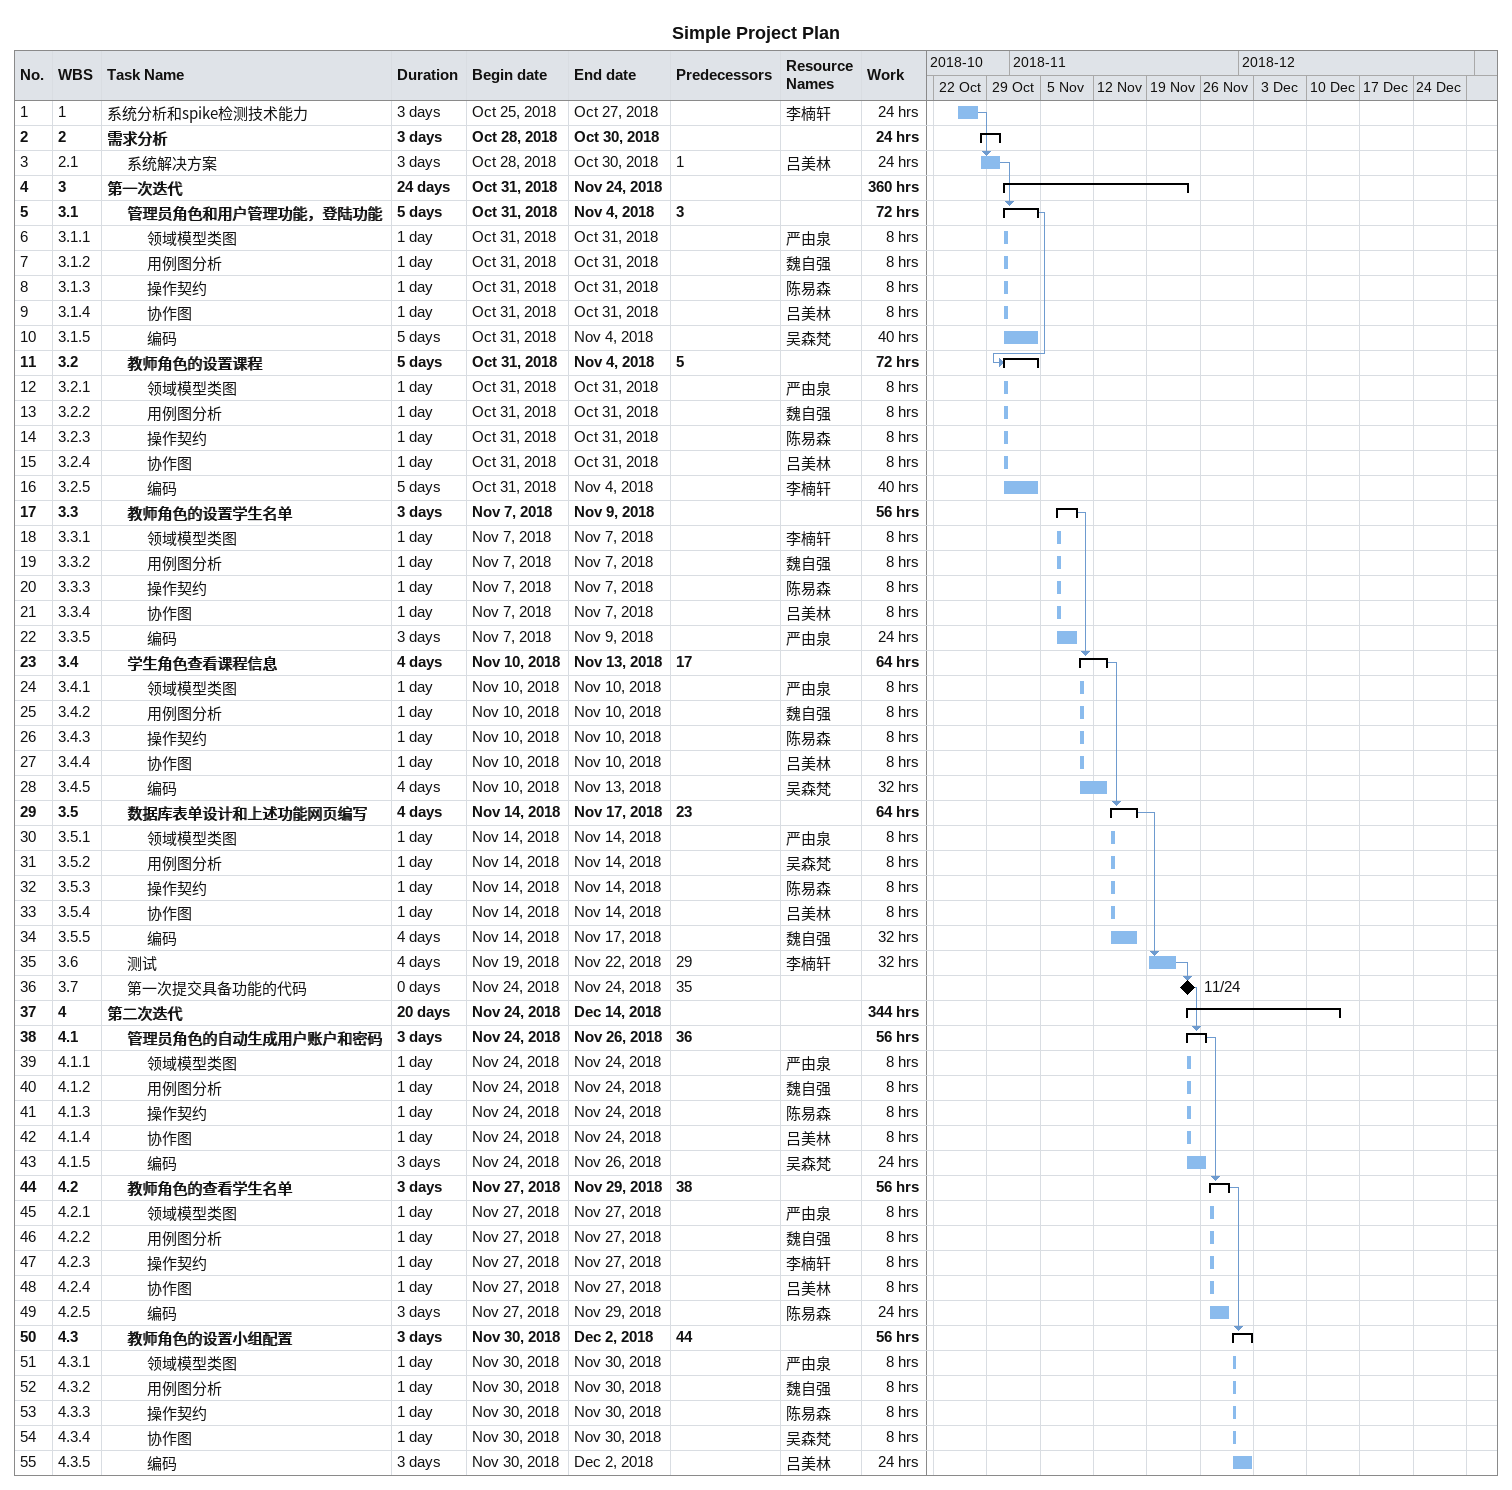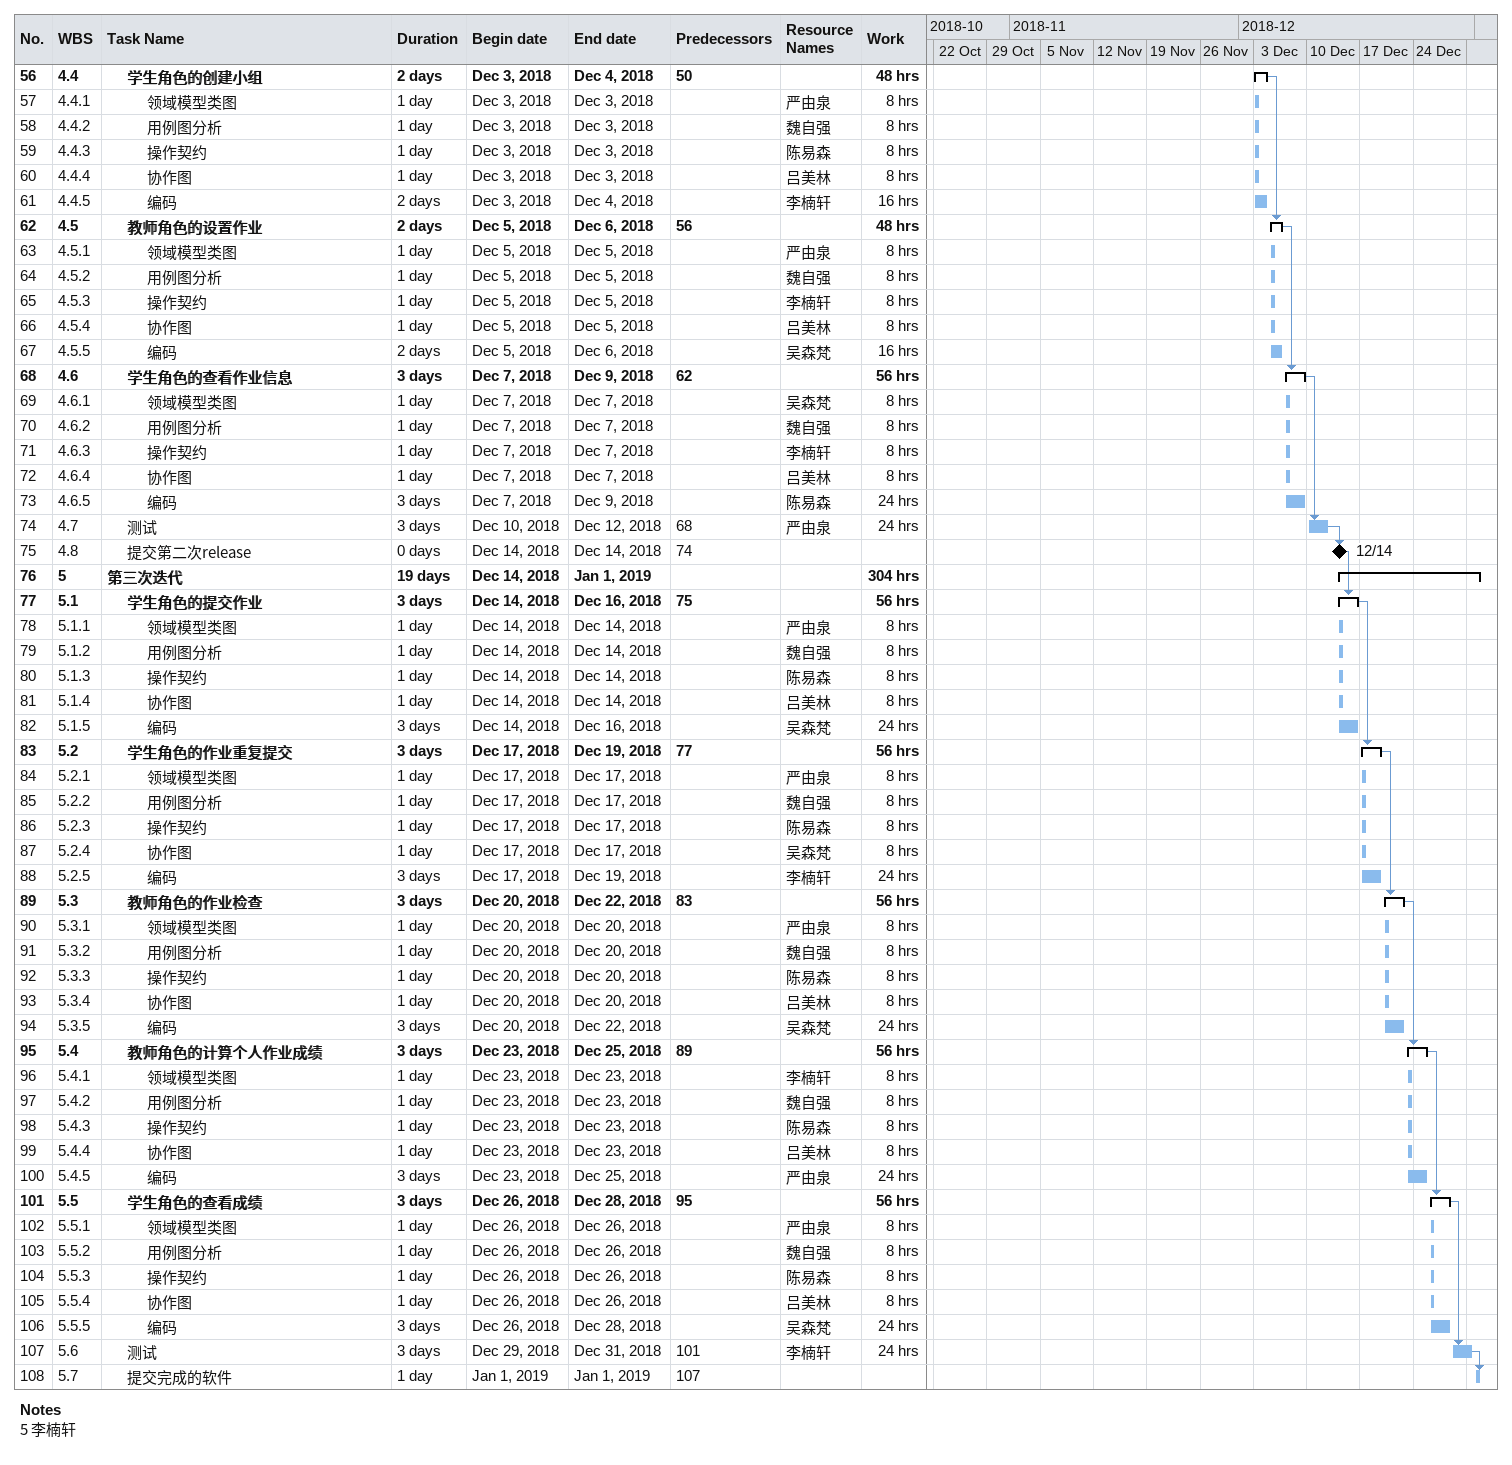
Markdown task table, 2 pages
Simple Project Plan

| ID | WBS | Task | Duration | Start | Finish | Predecessors | Resources | Work (h) |
|---|---|---|---|---|---|---|---|---|
| 1 | 1 | 系统分析和spike检测技术能力 | 3d | 2018-10-25 | 2018-10-27 |  | 李楠轩 | 24 |
| 2 | 2 | **需求分析** | 3d | 2018-10-28 | 2018-10-30 |  |  | 24 |
| 3 | 2.1 | 系统解决方案 | 3d | 2018-10-28 | 2018-10-30 | 1 | 吕美林 | 24 |
| 4 | 3 | **第一次迭代** | 24d | 2018-10-31 | 2018-11-24 |  |  | 360 |
| 5 | 3.1 | **管理员角色和用户管理功能，登陆功能** | 5d | 2018-10-31 | 2018-11-04 | 3 |  | 72 |
| 6 | 3.1.1 | 领域模型类图 | 1d | 2018-10-31 | 2018-10-31 |  | 严由泉 | 8 |
| 7 | 3.1.2 | 用例图分析 | 1d | 2018-10-31 | 2018-10-31 |  | 魏自强 | 8 |
| 8 | 3.1.3 | 操作契约 | 1d | 2018-10-31 | 2018-10-31 |  | 陈易森 | 8 |
| 9 | 3.1.4 | 协作图 | 1d | 2018-10-31 | 2018-10-31 |  | 吕美林 | 8 |
| 10 | 3.1.5 | 编码 | 5d | 2018-10-31 | 2018-11-04 |  | 吴森梵 | 40 |
| 11 | 3.2 | **教师角色的设置课程** | 5d | 2018-10-31 | 2018-11-04 | 5 |  | 72 |
| 12 | 3.2.1 | 领域模型类图 | 1d | 2018-10-31 | 2018-10-31 |  | 严由泉 | 8 |
| 13 | 3.2.2 | 用例图分析 | 1d | 2018-10-31 | 2018-10-31 |  | 魏自强 | 8 |
| 14 | 3.2.3 | 操作契约 | 1d | 2018-10-31 | 2018-10-31 |  | 陈易森 | 8 |
| 15 | 3.2.4 | 协作图 | 1d | 2018-10-31 | 2018-10-31 |  | 吕美林 | 8 |
| 16 | 3.2.5 | 编码 | 5d | 2018-10-31 | 2018-11-04 |  | 李楠轩 | 40 |
| 17 | 3.3 | **教师角色的设置学生名单** | 3d | 2018-11-07 | 2018-11-09 |  |  | 56 |
| 18 | 3.3.1 | 领域模型类图 | 1d | 2018-11-07 | 2018-11-07 |  | 李楠轩 | 8 |
| 19 | 3.3.2 | 用例图分析 | 1d | 2018-11-07 | 2018-11-07 |  | 魏自强 | 8 |
| 20 | 3.3.3 | 操作契约 | 1d | 2018-11-07 | 2018-11-07 |  | 陈易森 | 8 |
| 21 | 3.3.4 | 协作图 | 1d | 2018-11-07 | 2018-11-07 |  | 吕美林 | 8 |
| 22 | 3.3.5 | 编码 | 3d | 2018-11-07 | 2018-11-09 |  | 严由泉 | 24 |
| 23 | 3.4 | **学生角色查看课程信息** | 4d | 2018-11-10 | 2018-11-13 | 17 |  | 64 |
| 24 | 3.4.1 | 领域模型类图 | 1d | 2018-11-10 | 2018-11-10 |  | 严由泉 | 8 |
| 25 | 3.4.2 | 用例图分析 | 1d | 2018-11-10 | 2018-11-10 |  | 魏自强 | 8 |
| 26 | 3.4.3 | 操作契约 | 1d | 2018-11-10 | 2018-11-10 |  | 陈易森 | 8 |
| 27 | 3.4.4 | 协作图 | 1d | 2018-11-10 | 2018-11-10 |  | 吕美林 | 8 |
| 28 | 3.4.5 | 编码 | 4d | 2018-11-10 | 2018-11-13 |  | 吴森梵 | 32 |
| 29 | 3.5 | **数据库表单设计和上述功能网页编写** | 4d | 2018-11-14 | 2018-11-17 | 23 |  | 64 |
| 30 | 3.5.1 | 领域模型类图 | 1d | 2018-11-14 | 2018-11-14 |  | 严由泉 | 8 |
| 31 | 3.5.2 | 用例图分析 | 1d | 2018-11-14 | 2018-11-14 |  | 吴森梵 | 8 |
| 32 | 3.5.3 | 操作契约 | 1d | 2018-11-14 | 2018-11-14 |  | 陈易森 | 8 |
| 33 | 3.5.4 | 协作图 | 1d | 2018-11-14 | 2018-11-14 |  | 吕美林 | 8 |
| 34 | 3.5.5 | 编码 | 4d | 2018-11-14 | 2018-11-17 |  | 魏自强 | 32 |
| 35 | 3.6 | 测试 | 4d | 2018-11-19 | 2018-11-22 | 29 | 李楠轩 | 32 |
| 36 | 3.7 | 第一次提交具备功能的代码 | 0d | 2018-11-24 | 2018-11-24 | 35 |  |  |
| 37 | 4 | **第二次迭代** | 20d | 2018-11-24 | 2018-12-14 |  |  | 344 |
| 38 | 4.1 | **管理员角色的自动生成用户账户和密码** | 3d | 2018-11-24 | 2018-11-26 | 36 |  | 56 |
| 39 | 4.1.1 | 领域模型类图 | 1d | 2018-11-24 | 2018-11-24 |  | 严由泉 | 8 |
| 40 | 4.1.2 | 用例图分析 | 1d | 2018-11-24 | 2018-11-24 |  | 魏自强 | 8 |
| 41 | 4.1.3 | 操作契约 | 1d | 2018-11-24 | 2018-11-24 |  | 陈易森 | 8 |
| 42 | 4.1.4 | 协作图 | 1d | 2018-11-24 | 2018-11-24 |  | 吕美林 | 8 |
| 43 | 4.1.5 | 编码 | 3d | 2018-11-24 | 2018-11-26 |  | 吴森梵 | 24 |
| 44 | 4.2 | **教师角色的查看学生名单** | 3d | 2018-11-27 | 2018-11-29 | 38 |  | 56 |
| 45 | 4.2.1 | 领域模型类图 | 1d | 2018-11-27 | 2018-11-27 |  | 严由泉 | 8 |
| 46 | 4.2.2 | 用例图分析 | 1d | 2018-11-27 | 2018-11-27 |  | 魏自强 | 8 |
| 47 | 4.2.3 | 操作契约 | 1d | 2018-11-27 | 2018-11-27 |  | 李楠轩 | 8 |
| 48 | 4.2.4 | 协作图 | 1d | 2018-11-27 | 2018-11-27 |  | 吕美林 | 8 |
| 49 | 4.2.5 | 编码 | 3d | 2018-11-27 | 2018-11-29 |  | 陈易森 | 24 |
| 50 | 4.3 | **教师角色的设置小组配置** | 3d | 2018-11-30 | 2018-12-02 | 44 |  | 56 |
| 51 | 4.3.1 | 领域模型类图 | 1d | 2018-11-30 | 2018-11-30 |  | 严由泉 | 8 |
| 52 | 4.3.2 | 用例图分析 | 1d | 2018-11-30 | 2018-11-30 |  | 魏自强 | 8 |
| 53 | 4.3.3 | 操作契约 | 1d | 2018-11-30 | 2018-11-30 |  | 陈易森 | 8 |
| 54 | 4.3.4 | 协作图 | 1d | 2018-11-30 | 2018-11-30 |  | 吴森梵 | 8 |
| 55 | 4.3.5 | 编码 | 3d | 2018-11-30 | 2018-12-02 |  | 吕美林 | 24 |
| 56 | 4.4 | **学生角色的创建小组** | 2d | 2018-12-03 | 2018-12-04 | 50 |  | 48 |
| 57 | 4.4.1 | 领域模型类图 | 1d | 2018-12-03 | 2018-12-03 |  | 严由泉 | 8 |
| 58 | 4.4.2 | 用例图分析 | 1d | 2018-12-03 | 2018-12-03 |  | 魏自强 | 8 |
| 59 | 4.4.3 | 操作契约 | 1d | 2018-12-03 | 2018-12-03 |  | 陈易森 | 8 |
| 60 | 4.4.4 | 协作图 | 1d | 2018-12-03 | 2018-12-03 |  | 吕美林 | 8 |
| 61 | 4.4.5 | 编码 | 2d | 2018-12-03 | 2018-12-04 |  | 李楠轩 | 16 |
| 62 | 4.5 | **教师角色的设置作业** | 2d | 2018-12-05 | 2018-12-06 | 56 |  | 48 |
| 63 | 4.5.1 | 领域模型类图 | 1d | 2018-12-05 | 2018-12-05 |  | 严由泉 | 8 |
| 64 | 4.5.2 | 用例图分析 | 1d | 2018-12-05 | 2018-12-05 |  | 魏自强 | 8 |
| 65 | 4.5.3 | 操作契约 | 1d | 2018-12-05 | 2018-12-05 |  | 李楠轩 | 8 |
| 66 | 4.5.4 | 协作图 | 1d | 2018-12-05 | 2018-12-05 |  | 吕美林 | 8 |
| 67 | 4.5.5 | 编码 | 2d | 2018-12-05 | 2018-12-06 |  | 吴森梵 | 16 |
| 68 | 4.6 | **学生角色的查看作业信息** | 3d | 2018-12-07 | 2018-12-09 | 62 |  | 56 |
| 69 | 4.6.1 | 领域模型类图 | 1d | 2018-12-07 | 2018-12-07 |  | 吴森梵 | 8 |
| 70 | 4.6.2 | 用例图分析 | 1d | 2018-12-07 | 2018-12-07 |  | 魏自强 | 8 |
| 71 | 4.6.3 | 操作契约 | 1d | 2018-12-07 | 2018-12-07 |  | 李楠轩 | 8 |
| 72 | 4.6.4 | 协作图 | 1d | 2018-12-07 | 2018-12-07 |  | 吕美林 | 8 |
| 73 | 4.6.5 | 编码 | 3d | 2018-12-07 | 2018-12-09 |  | 陈易森 | 24 |
| 74 | 4.7 | 测试 | 3d | 2018-12-10 | 2018-12-12 | 68 | 严由泉 | 24 |
| 75 | 4.8 | 提交第二次release | 0d | 2018-12-14 | 2018-12-14 | 74 |  |  |
| 76 | 5 | **第三次迭代** | 19d | 2018-12-14 | 2019-01-01 |  |  | 304 |
| 77 | 5.1 | **学生角色的提交作业** | 3d | 2018-12-14 | 2018-12-16 | 75 |  | 56 |
| 78 | 5.1.1 | 领域模型类图 | 1d | 2018-12-14 | 2018-12-14 |  | 严由泉 | 8 |
| 79 | 5.1.2 | 用例图分析 | 1d | 2018-12-14 | 2018-12-14 |  | 魏自强 | 8 |
| 80 | 5.1.3 | 操作契约 | 1d | 2018-12-14 | 2018-12-14 |  | 陈易森 | 8 |
| 81 | 5.1.4 | 协作图 | 1d | 2018-12-14 | 2018-12-14 |  | 吕美林 | 8 |
| 82 | 5.1.5 | 编码 | 3d | 2018-12-14 | 2018-12-16 |  | 吴森梵 | 24 |
| 83 | 5.2 | **学生角色的作业重复提交** | 3d | 2018-12-17 | 2018-12-19 | 77 |  | 56 |
| 84 | 5.2.1 | 领域模型类图 | 1d | 2018-12-17 | 2018-12-17 |  | 严由泉 | 8 |
| 85 | 5.2.2 | 用例图分析 | 1d | 2018-12-17 | 2018-12-17 |  | 魏自强 | 8 |
| 86 | 5.2.3 | 操作契约 | 1d | 2018-12-17 | 2018-12-17 |  | 陈易森 | 8 |
| 87 | 5.2.4 | 协作图 | 1d | 2018-12-17 | 2018-12-17 |  | 吴森梵 | 8 |
| 88 | 5.2.5 | 编码 | 3d | 2018-12-17 | 2018-12-19 |  | 李楠轩 | 24 |
| 89 | 5.3 | **教师角色的作业检查** | 3d | 2018-12-20 | 2018-12-22 | 83 |  | 56 |
| 90 | 5.3.1 | 领域模型类图 | 1d | 2018-12-20 | 2018-12-20 |  | 严由泉 | 8 |
| 91 | 5.3.2 | 用例图分析 | 1d | 2018-12-20 | 2018-12-20 |  | 魏自强 | 8 |
| 92 | 5.3.3 | 操作契约 | 1d | 2018-12-20 | 2018-12-20 |  | 陈易森 | 8 |
| 93 | 5.3.4 | 协作图 | 1d | 2018-12-20 | 2018-12-20 |  | 吕美林 | 8 |
| 94 | 5.3.5 | 编码 | 3d | 2018-12-20 | 2018-12-22 |  | 吴森梵 | 24 |
| 95 | 5.4 | **教师角色的计算个人作业成绩** | 3d | 2018-12-23 | 2018-12-25 | 89 |  | 56 |
| 96 | 5.4.1 | 领域模型类图 | 1d | 2018-12-23 | 2018-12-23 |  | 李楠轩 | 8 |
| 97 | 5.4.2 | 用例图分析 | 1d | 2018-12-23 | 2018-12-23 |  | 魏自强 | 8 |
| 98 | 5.4.3 | 操作契约 | 1d | 2018-12-23 | 2018-12-23 |  | 陈易森 | 8 |
| 99 | 5.4.4 | 协作图 | 1d | 2018-12-23 | 2018-12-23 |  | 吕美林 | 8 |
| 100 | 5.4.5 | 编码 | 3d | 2018-12-23 | 2018-12-25 |  | 严由泉 | 24 |
| 101 | 5.5 | **学生角色的查看成绩** | 3d | 2018-12-26 | 2018-12-28 | 95 |  | 56 |
| 102 | 5.5.1 | 领域模型类图 | 1d | 2018-12-26 | 2018-12-26 |  | 严由泉 | 8 |
| 103 | 5.5.2 | 用例图分析 | 1d | 2018-12-26 | 2018-12-26 |  | 魏自强 | 8 |
| 104 | 5.5.3 | 操作契约 | 1d | 2018-12-26 | 2018-12-26 |  | 陈易森 | 8 |
| 105 | 5.5.4 | 协作图 | 1d | 2018-12-26 | 2018-12-26 |  | 吕美林 | 8 |
| 106 | 5.5.5 | 编码 | 3d | 2018-12-26 | 2018-12-28 |  | 吴森梵 | 24 |
| 107 | 5.6 | 测试 | 3d | 2018-12-29 | 2018-12-31 | 101 | 李楠轩 | 24 |
| 108 | 5.7 | 提交完成的软件 | 1d | 2019-01-01 | 2019-01-01 | 107 |  |  |

Notes
- 5: 李楠轩
